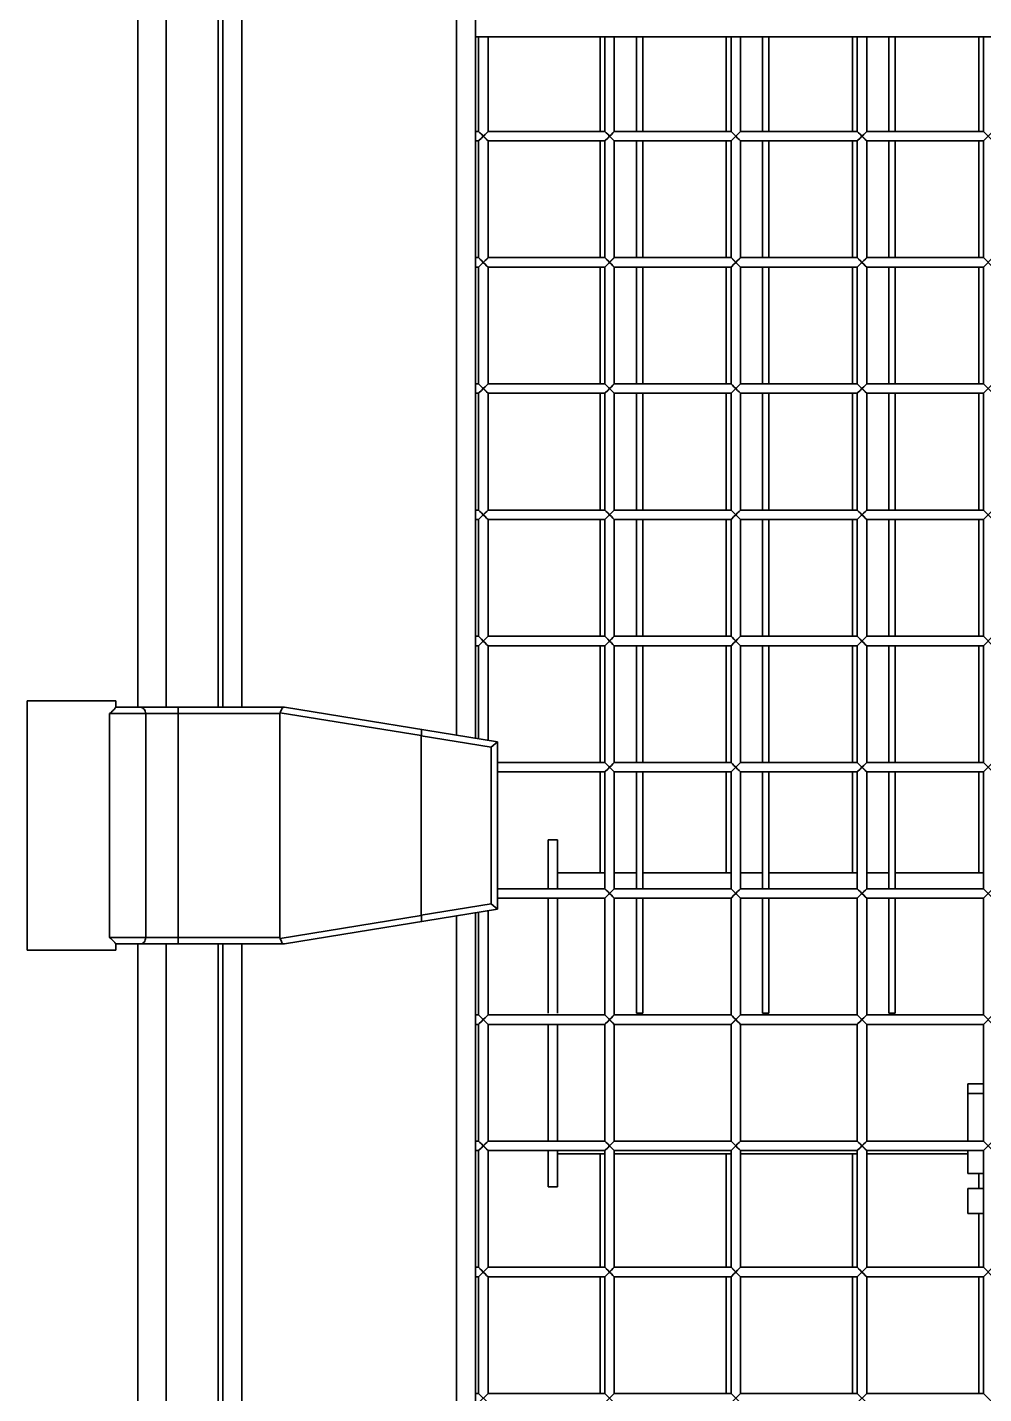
# Model space of a CAD drawing. Header units: millimetres. Extents: x 32496 to 166256, y 3504 to 23939.
# Drawn here: x 95244.8 to 95547.8, y 20818.4 to 21251.5 of the extents above; entities that cross this region are included whole.
import ezdxf

# ---------------------------------------------------------------- set-up
doc = ezdxf.new("R2010")
doc.units = ezdxf.units.MM
doc.layers.get('0').update_dxf_attribs({"lineweight": 35})

# ---------------------------------------------------------------- blocks, each defined once
blk = doc.blocks.new('8-1250')
at = {"linetype": 'Continuous'}
for p, q in [((-4582.13, -33733.17), (-4582.13, -33090.41)), ((-4683.13, -33724.29), (-4683.13, -33099.29)), ((-4674.13, -33724.29), (-4674.13, -33099.29)), ((-4657.63, -33099.29), (-4657.63, -33724.29)), ((-4656.13, -33724.29), (-4656.13, -33099.29)), ((-4650.13, -33099.29), (-4650.13, -33724.29)), ((-4576.13, -33511.79), (-4576.13, -33311.79)), ((-4576.13, -33511.79), (-4576.13, -33734.31)), ((-3950.13, -33511.79), (-4576.13, -33511.79)), ((-4575.13, -33511.79), (-4575.13, -33541.79)), ((-4572.13, -33511.79), (-4572.13, -33541.79)), ((-4536.63, -33511.79), (-4536.63, -33541.79)), ((-4535.13, -33511.79), (-4535.13, -33541.79)), ((-4532.13, -33511.79), (-4532.13, -33541.79)), ((-4525.13, -33541.79), (-4525.13, -33511.79)), ((-4523.13, -33541.79), (-4523.13, -33511.79)), ((-4496.63, -33511.79), (-4496.63, -33541.79)), ((-4495.13, -33511.79), (-4495.13, -33541.79)), ((-4492.13, -33511.79), (-4492.13, -33541.79)), ((-4485.13, -33541.79), (-4485.13, -33511.79)), ((-4483.13, -33541.79), (-4483.13, -33511.79)), ((-4456.63, -33511.79), (-4456.63, -33541.79)), ((-4455.13, -33511.79), (-4455.13, -33541.79)), ((-4452.13, -33511.79), (-4452.13, -33541.79)), ((-4445.13, -33541.79), (-4445.13, -33511.79)), ((-4443.13, -33541.79), (-4443.13, -33511.79)), ((-4416.63, -33511.79), (-4416.63, -33541.79)), ((-4415.13, -33511.79), (-4415.13, -33541.79)), ((-4576.13, -33541.79), (-4575.13, -33541.79)), ((-4575.13, -33544.79), (-4572.13, -33541.79)), ((-4572.13, -33544.79), (-4575.13, -33541.79)), ((-4575.01, -33544.67), (-4574.22, -33543.88)), ((-4574.22, -33543.88), (-4573.63, -33543.29)), ((-4572.13, -33541.79), (-4535.13, -33541.79)), ((-4535.13, -33544.79), (-4532.13, -33541.79)), ((-4532.13, -33544.79), (-4535.13, -33541.79)), ((-4535.01, -33544.67), (-4534.22, -33543.88)), ((-4534.22, -33543.88), (-4533.63, -33543.29)), ((-4532.13, -33541.79), (-4495.13, -33541.79)), ((-4495.13, -33544.79), (-4492.13, -33541.79)), ((-4492.13, -33544.79), (-4495.13, -33541.79)), ((-4495.01, -33544.67), (-4494.22, -33543.88)), ((-4494.22, -33543.88), (-4493.63, -33543.29)), ((-4492.13, -33541.79), (-4455.13, -33541.79)), ((-4455.13, -33544.79), (-4452.13, -33541.79)), ((-4452.13, -33544.79), (-4455.13, -33541.79)), ((-4455.01, -33544.67), (-4454.22, -33543.88)), ((-4454.22, -33543.88), (-4453.63, -33543.29)), ((-4452.13, -33541.79), (-4415.13, -33541.79)), ((-4415.13, -33544.79), (-4412.13, -33541.79)), ((-4412.13, -33544.79), (-4415.13, -33541.79)), ((-4576.13, -33544.79), (-4575.13, -33544.79)), ((-4575.13, -33544.79), (-4575.13, -33581.79)), ((-4572.13, -33544.79), (-4572.13, -33581.79)), ((-4572.13, -33544.79), (-4535.13, -33544.79)), ((-4536.63, -33544.79), (-4536.63, -33581.79)), ((-4535.13, -33544.79), (-4535.13, -33581.79)), ((-4532.13, -33544.79), (-4532.13, -33581.79)), ((-4532.13, -33544.79), (-4495.13, -33544.79)), ((-4525.13, -33581.79), (-4525.13, -33544.79)), ((-4523.13, -33581.79), (-4523.13, -33544.79)), ((-4496.63, -33544.79), (-4496.63, -33581.79)), ((-4495.13, -33544.79), (-4495.13, -33581.79)), ((-4492.13, -33544.79), (-4492.13, -33581.79)), ((-4492.13, -33544.79), (-4455.13, -33544.79)), ((-4485.13, -33581.79), (-4485.13, -33544.79)), ((-4483.13, -33581.79), (-4483.13, -33544.79)), ((-4456.63, -33544.79), (-4456.63, -33581.79)), ((-4455.13, -33544.79), (-4455.13, -33581.79)), ((-4452.13, -33544.79), (-4452.13, -33581.79)), ((-4452.13, -33544.79), (-4415.13, -33544.79)), ((-4445.13, -33581.79), (-4445.13, -33544.79)), ((-4443.13, -33581.79), (-4443.13, -33544.79)), ((-4416.63, -33544.79), (-4416.63, -33581.79)), ((-4415.13, -33544.79), (-4415.13, -33581.79)), ((-4576.13, -33581.79), (-4575.13, -33581.79)), ((-4575.13, -33584.79), (-4572.13, -33581.79)), ((-4572.13, -33584.79), (-4575.13, -33581.79)), ((-4574.22, -33583.88), (-4573.63, -33583.29)), ((-4572.13, -33581.79), (-4535.13, -33581.79)), ((-4535.13, -33584.79), (-4532.13, -33581.79)), ((-4532.13, -33584.79), (-4535.13, -33581.79)), ((-4534.22, -33583.88), (-4533.63, -33583.29)), ((-4532.13, -33581.79), (-4495.13, -33581.79)), ((-4495.13, -33584.79), (-4492.13, -33581.79)), ((-4492.13, -33584.79), (-4495.13, -33581.79)), ((-4494.22, -33583.88), (-4493.63, -33583.29)), ((-4492.13, -33581.79), (-4455.13, -33581.79)), ((-4455.13, -33584.79), (-4452.13, -33581.79)), ((-4452.13, -33584.79), (-4455.13, -33581.79)), ((-4454.22, -33583.88), (-4453.63, -33583.29)), ((-4452.13, -33581.79), (-4415.13, -33581.79)), ((-4415.13, -33584.79), (-4412.13, -33581.79)), ((-4412.13, -33584.79), (-4415.13, -33581.79)), ((-4576.13, -33584.79), (-4575.13, -33584.79)), ((-4575.13, -33584.79), (-4575.13, -33621.79)), ((-4575.01, -33584.67), (-4574.22, -33583.88)), ((-4572.13, -33584.79), (-4572.13, -33621.79)), ((-4572.13, -33584.79), (-4535.13, -33584.79)), ((-4536.63, -33584.79), (-4536.63, -33621.79)), ((-4535.13, -33584.79), (-4535.13, -33621.79)), ((-4535.01, -33584.67), (-4534.22, -33583.88)), ((-4532.13, -33584.79), (-4532.13, -33621.79)), ((-4532.13, -33584.79), (-4495.13, -33584.79)), ((-4525.13, -33621.79), (-4525.13, -33584.79)), ((-4523.13, -33621.79), (-4523.13, -33584.79)), ((-4496.63, -33584.79), (-4496.63, -33621.79)), ((-4495.13, -33584.79), (-4495.13, -33621.79)), ((-4495.01, -33584.67), (-4494.22, -33583.88)), ((-4492.13, -33584.79), (-4492.13, -33621.79)), ((-4492.13, -33584.79), (-4455.13, -33584.79)), ((-4485.13, -33621.79), (-4485.13, -33584.79)), ((-4483.13, -33621.79), (-4483.13, -33584.79)), ((-4456.63, -33584.79), (-4456.63, -33621.79)), ((-4455.13, -33584.79), (-4455.13, -33621.79)), ((-4455.01, -33584.67), (-4454.22, -33583.88)), ((-4452.13, -33584.79), (-4452.13, -33621.79)), ((-4452.13, -33584.79), (-4415.13, -33584.79)), ((-4445.13, -33621.79), (-4445.13, -33584.79)), ((-4443.13, -33621.79), (-4443.13, -33584.79)), ((-4416.63, -33584.79), (-4416.63, -33621.79)), ((-4415.13, -33584.79), (-4415.13, -33621.79)), ((-4576.13, -33621.79), (-4575.13, -33621.79)), ((-4572.13, -33624.79), (-4575.13, -33621.79)), ((-4575.13, -33624.79), (-4572.13, -33621.79)), ((-4572.13, -33621.79), (-4535.13, -33621.79)), ((-4535.13, -33624.79), (-4532.13, -33621.79)), ((-4532.13, -33624.79), (-4535.13, -33621.79)), ((-4532.13, -33621.79), (-4495.13, -33621.79)), ((-4495.13, -33624.79), (-4492.13, -33621.79)), ((-4492.13, -33624.79), (-4495.13, -33621.79)), ((-4492.13, -33621.79), (-4455.13, -33621.79)), ((-4455.13, -33624.79), (-4452.13, -33621.79)), ((-4452.13, -33624.79), (-4455.13, -33621.79)), ((-4452.13, -33621.79), (-4415.13, -33621.79)), ((-4415.13, -33624.79), (-4412.13, -33621.79)), ((-4412.13, -33624.79), (-4415.13, -33621.79)), ((-4576.13, -33624.79), (-4575.13, -33624.79)), ((-4575.13, -33624.79), (-4575.13, -33661.79)), ((-4575.01, -33624.67), (-4574.22, -33623.88)), ((-4574.22, -33623.88), (-4573.63, -33623.29)), ((-4572.13, -33624.79), (-4572.13, -33661.79)), ((-4572.13, -33624.79), (-4535.13, -33624.79)), ((-4536.63, -33624.79), (-4536.63, -33661.79)), ((-4535.13, -33624.79), (-4535.13, -33661.79)), ((-4535.01, -33624.67), (-4534.22, -33623.88)), ((-4534.22, -33623.88), (-4533.63, -33623.29)), ((-4532.13, -33624.79), (-4532.13, -33661.79)), ((-4532.13, -33624.79), (-4495.13, -33624.79)), ((-4525.13, -33661.79), (-4525.13, -33624.79)), ((-4523.13, -33661.79), (-4523.13, -33624.79)), ((-4496.63, -33624.79), (-4496.63, -33661.79)), ((-4495.13, -33624.79), (-4495.13, -33661.79)), ((-4495.01, -33624.67), (-4494.22, -33623.88)), ((-4494.22, -33623.88), (-4493.63, -33623.29)), ((-4492.13, -33624.79), (-4492.13, -33661.79)), ((-4492.13, -33624.79), (-4455.13, -33624.79)), ((-4485.13, -33661.79), (-4485.13, -33624.79)), ((-4483.13, -33661.79), (-4483.13, -33624.79)), ((-4456.63, -33624.79), (-4456.63, -33661.79)), ((-4455.13, -33624.79), (-4455.13, -33661.79)), ((-4455.01, -33624.67), (-4454.22, -33623.88)), ((-4454.22, -33623.88), (-4453.63, -33623.29)), ((-4452.13, -33624.79), (-4452.13, -33661.79)), ((-4452.13, -33624.79), (-4415.13, -33624.79)), ((-4445.13, -33661.79), (-4445.13, -33624.79)), ((-4443.13, -33661.79), (-4443.13, -33624.79)), ((-4416.63, -33624.79), (-4416.63, -33661.79)), ((-4415.13, -33624.79), (-4415.13, -33661.79)), ((-4576.13, -33661.79), (-4575.13, -33661.79)), ((-4576.13, -33664.79), (-4575.13, -33664.79)), ((-4572.13, -33664.79), (-4575.13, -33661.79)), ((-4575.13, -33664.79), (-4572.13, -33661.79)), ((-4575.13, -33664.79), (-4575.13, -33701.79)), ((-4575.01, -33664.67), (-4574.22, -33663.88)), ((-4574.22, -33663.88), (-4573.63, -33663.29)), ((-4572.13, -33661.79), (-4535.13, -33661.79)), ((-4572.13, -33664.79), (-4572.13, -33701.79)), ((-4572.13, -33664.79), (-4535.13, -33664.79)), ((-4536.63, -33664.79), (-4536.63, -33701.79)), ((-4532.13, -33664.79), (-4535.13, -33661.79)), ((-4535.13, -33664.79), (-4532.13, -33661.79)), ((-4535.13, -33664.79), (-4535.13, -33701.79)), ((-4535.01, -33664.67), (-4534.22, -33663.88)), ((-4534.22, -33663.88), (-4533.63, -33663.29)), ((-4532.13, -33661.79), (-4495.13, -33661.79)), ((-4532.13, -33664.79), (-4532.13, -33701.79)), ((-4532.13, -33664.79), (-4495.13, -33664.79)), ((-4525.13, -33701.79), (-4525.13, -33664.79)), ((-4523.13, -33701.79), (-4523.13, -33664.79)), ((-4496.63, -33664.79), (-4496.63, -33701.79)), ((-4495.13, -33664.79), (-4492.13, -33661.79)), ((-4492.13, -33664.79), (-4495.13, -33661.79)), ((-4495.13, -33664.79), (-4495.13, -33701.79)), ((-4495.01, -33664.67), (-4494.22, -33663.88)), ((-4494.22, -33663.88), (-4493.63, -33663.29)), ((-4492.13, -33661.79), (-4455.13, -33661.79)), ((-4492.13, -33664.79), (-4492.13, -33701.79)), ((-4492.13, -33664.79), (-4455.13, -33664.79)), ((-4485.13, -33701.79), (-4485.13, -33664.79)), ((-4483.13, -33701.79), (-4483.13, -33664.79)), ((-4456.63, -33664.79), (-4456.63, -33701.79)), ((-4455.13, -33664.79), (-4452.13, -33661.79)), ((-4452.13, -33664.79), (-4455.13, -33661.79)), ((-4455.13, -33664.79), (-4455.13, -33701.79)), ((-4455.01, -33664.67), (-4454.22, -33663.88)), ((-4454.22, -33663.88), (-4453.63, -33663.29)), ((-4452.13, -33661.79), (-4415.13, -33661.79)), ((-4452.13, -33664.79), (-4452.13, -33701.79)), ((-4452.13, -33664.79), (-4415.13, -33664.79)), ((-4445.13, -33701.79), (-4445.13, -33664.79)), ((-4443.13, -33701.79), (-4443.13, -33664.79)), ((-4416.63, -33664.79), (-4416.63, -33701.79)), ((-4415.13, -33664.79), (-4412.13, -33661.79)), ((-4412.13, -33664.79), (-4415.13, -33661.79)), ((-4415.13, -33664.79), (-4415.13, -33701.79)), ((-4576.13, -33701.79), (-4575.13, -33701.79)), ((-4576.13, -33704.79), (-4575.13, -33704.79)), ((-4572.13, -33704.79), (-4575.13, -33701.79)), ((-4575.13, -33704.79), (-4572.13, -33701.79)), ((-4575.13, -33704.79), (-4575.13, -33734.31)), ((-4575.01, -33704.67), (-4574.22, -33703.88)), ((-4574.22, -33703.88), (-4573.63, -33703.29)), ((-4572.13, -33701.79), (-4535.13, -33701.79)), ((-4572.13, -33704.79), (-4572.13, -33734.8)), ((-4572.13, -33704.79), (-4535.13, -33704.79)), ((-4536.63, -33704.79), (-4536.63, -33741.79)), ((-4532.13, -33704.79), (-4535.13, -33701.79)), ((-4535.13, -33704.79), (-4532.13, -33701.79)), ((-4535.13, -33704.79), (-4535.13, -33741.79)), ((-4535.01, -33704.67), (-4534.22, -33703.88)), ((-4534.22, -33703.88), (-4533.63, -33703.29)), ((-4532.13, -33701.79), (-4495.13, -33701.79)), ((-4532.13, -33704.79), (-4532.13, -33741.79)), ((-4532.13, -33704.79), (-4495.13, -33704.79)), ((-4525.13, -33741.79), (-4525.13, -33704.79)), ((-4523.13, -33741.79), (-4523.13, -33704.79)), ((-4496.63, -33704.79), (-4496.63, -33741.79)), ((-4492.13, -33704.79), (-4495.13, -33701.79)), ((-4495.13, -33704.79), (-4492.13, -33701.79)), ((-4495.13, -33704.79), (-4495.13, -33741.79)), ((-4495.01, -33704.67), (-4494.22, -33703.88)), ((-4494.22, -33703.88), (-4493.63, -33703.29)), ((-4492.13, -33701.79), (-4455.13, -33701.79)), ((-4492.13, -33704.79), (-4492.13, -33741.79)), ((-4492.13, -33704.79), (-4455.13, -33704.79)), ((-4485.13, -33741.79), (-4485.13, -33704.79)), ((-4483.13, -33741.79), (-4483.13, -33704.79)), ((-4456.63, -33704.79), (-4456.63, -33741.79)), ((-4455.13, -33704.79), (-4452.13, -33701.79)), ((-4452.13, -33704.79), (-4455.13, -33701.79)), ((-4455.13, -33704.79), (-4455.13, -33741.79)), ((-4455.01, -33704.67), (-4454.22, -33703.88)), ((-4454.22, -33703.88), (-4453.63, -33703.29)), ((-4452.13, -33701.79), (-4415.13, -33701.79)), ((-4452.13, -33704.79), (-4452.13, -33741.79)), ((-4452.13, -33704.79), (-4415.13, -33704.79)), ((-4445.13, -33741.79), (-4445.13, -33704.79)), ((-4443.13, -33741.79), (-4443.13, -33704.79)), ((-4416.63, -33704.79), (-4416.63, -33741.79)), ((-4412.13, -33704.79), (-4415.13, -33701.79)), ((-4415.13, -33704.79), (-4412.13, -33701.79)), ((-4415.13, -33704.79), (-4415.13, -33741.79)), ((-4718.13, -33801.29), (-4718.13, -33722.29)), ((-4690.13, -33722.29), (-4718.13, -33722.29)), ((-4692.1, -33726.29), (-4692.1, -33797.29)), ((-4638.13, -33726.29), (-4692.1, -33726.29)), ((-4690.13, -33724.29), (-4690.13, -33722.29)), ((-4690.13, -33724.29), (-4636.63, -33724.29)), ((-4680.62, -33797.29), (-4680.62, -33726.29)), ((-4670.3, -33724.29), (-4670.3, -33799.29)), ((-4638.13, -33726.29), (-4638.13, -33797.29)), ((-4638.05, -33726.01), (-4593.32, -33733.29)), ((-4636.63, -33724.29), (-4569.13, -33735.29)), ((-4593.33, -33733.37), (-4593.33, -33790.21)), ((-4593.33, -33733.37), (-4571.13, -33736.99)), ((-4569.13, -33735.29), (-4571.13, -33736.99)), ((-4571.13, -33786.59), (-4571.13, -33736.99)), ((-4569.13, -33735.29), (-4569.13, -33788.29)), ((-4569.13, -33741.79), (-4535.13, -33741.79)), ((-4532.13, -33744.79), (-4535.13, -33741.79)), ((-4535.13, -33744.79), (-4532.13, -33741.79)), ((-4534.22, -33743.88), (-4533.63, -33743.29)), ((-4532.13, -33741.79), (-4495.13, -33741.79)), ((-4492.13, -33744.79), (-4495.13, -33741.79)), ((-4495.13, -33744.79), (-4492.13, -33741.79)), ((-4494.22, -33743.88), (-4493.63, -33743.29)), ((-4492.13, -33741.79), (-4455.13, -33741.79)), ((-4452.13, -33744.79), (-4455.13, -33741.79)), ((-4455.13, -33744.79), (-4452.13, -33741.79)), ((-4454.22, -33743.88), (-4453.63, -33743.29)), ((-4452.13, -33741.79), (-4415.13, -33741.79)), ((-4412.13, -33744.79), (-4415.13, -33741.79)), ((-4415.13, -33744.79), (-4412.13, -33741.79)), ((-4569.13, -33744.79), (-4535.13, -33744.79)), ((-4536.63, -33744.79), (-4536.63, -33776.79)), ((-4535.13, -33744.79), (-4535.13, -33781.79)), ((-4535.01, -33744.67), (-4534.22, -33743.88)), ((-4532.13, -33744.79), (-4532.13, -33781.79)), ((-4532.13, -33744.79), (-4495.13, -33744.79)), ((-4525.13, -33781.79), (-4525.13, -33744.79)), ((-4523.13, -33781.79), (-4523.13, -33744.79)), ((-4496.63, -33744.79), (-4496.63, -33776.79)), ((-4495.13, -33744.79), (-4495.13, -33781.79)), ((-4495.01, -33744.67), (-4494.22, -33743.88)), ((-4492.13, -33744.79), (-4492.13, -33781.79)), ((-4492.13, -33744.79), (-4455.13, -33744.79)), ((-4485.13, -33781.79), (-4485.13, -33744.79)), ((-4483.13, -33781.79), (-4483.13, -33744.79)), ((-4456.63, -33744.79), (-4456.63, -33776.79)), ((-4455.13, -33744.79), (-4455.13, -33781.79)), ((-4455.01, -33744.67), (-4454.22, -33743.88)), ((-4452.13, -33744.79), (-4452.13, -33781.79)), ((-4452.13, -33744.79), (-4415.13, -33744.79)), ((-4445.13, -33781.79), (-4445.13, -33744.79)), ((-4443.13, -33781.79), (-4443.13, -33744.79)), ((-4416.63, -33744.79), (-4416.63, -33776.79)), ((-4415.13, -33744.79), (-4415.13, -33781.79)), ((-4553.13, -33766.29), (-4553.13, -33781.79)), ((-4550.13, -33766.29), (-4553.13, -33766.29)), ((-4550.13, -33781.79), (-4550.13, -33766.29)), ((-4535.13, -33776.79), (-4550.13, -33776.79)), ((-4525.13, -33776.79), (-4532.13, -33776.79)), ((-4495.13, -33776.79), (-4523.13, -33776.79)), ((-4485.13, -33776.79), (-4492.13, -33776.79)), ((-4455.13, -33776.79), (-4483.13, -33776.79)), ((-4445.13, -33776.79), (-4452.13, -33776.79)), ((-4415.13, -33776.79), (-4443.13, -33776.79)), ((-4569.13, -33781.79), (-4535.13, -33781.79)), ((-4532.13, -33784.79), (-4535.13, -33781.79)), ((-4535.13, -33784.79), (-4532.13, -33781.79)), ((-4532.13, -33781.79), (-4495.13, -33781.79)), ((-4492.13, -33784.79), (-4495.13, -33781.79)), ((-4495.13, -33784.79), (-4492.13, -33781.79)), ((-4492.13, -33781.79), (-4455.13, -33781.79)), ((-4452.13, -33784.79), (-4455.13, -33781.79)), ((-4455.13, -33784.79), (-4452.13, -33781.79)), ((-4452.13, -33781.79), (-4415.13, -33781.79)), ((-4412.13, -33784.79), (-4415.13, -33781.79)), ((-4415.13, -33784.79), (-4412.13, -33781.79)), ((-4571.13, -33786.59), (-4593.33, -33790.21)), ((-4569.13, -33788.29), (-4571.13, -33786.59)), ((-4569.13, -33784.79), (-4535.13, -33784.79)), ((-4553.13, -33784.79), (-4553.13, -33821.29)), ((-4550.13, -33821.29), (-4550.13, -33784.79)), ((-4535.13, -33784.79), (-4535.13, -33821.79)), ((-4535.01, -33784.67), (-4534.22, -33783.88)), ((-4534.22, -33783.88), (-4533.63, -33783.29)), ((-4532.13, -33784.79), (-4532.13, -33821.79)), ((-4532.13, -33784.79), (-4495.13, -33784.79)), ((-4525.13, -33821.29), (-4525.13, -33784.79)), ((-4523.13, -33821.29), (-4523.13, -33784.79)), ((-4495.13, -33784.79), (-4495.13, -33821.79)), ((-4495.01, -33784.67), (-4494.22, -33783.88)), ((-4494.22, -33783.88), (-4493.63, -33783.29)), ((-4492.13, -33784.79), (-4492.13, -33821.79)), ((-4492.13, -33784.79), (-4455.13, -33784.79)), ((-4485.13, -33821.29), (-4485.13, -33784.79)), ((-4483.13, -33821.29), (-4483.13, -33784.79)), ((-4455.13, -33784.79), (-4455.13, -33821.79)), ((-4455.01, -33784.67), (-4454.22, -33783.88)), ((-4454.22, -33783.88), (-4453.63, -33783.29)), ((-4452.13, -33784.79), (-4452.13, -33821.79)), ((-4452.13, -33784.79), (-4415.13, -33784.79)), ((-4445.13, -33821.29), (-4445.13, -33784.79)), ((-4443.13, -33821.29), (-4443.13, -33784.79)), ((-4415.13, -33784.79), (-4415.13, -33821.79)), ((-4593.32, -33790.28), (-4638.05, -33797.57)), ((-4636.63, -33799.29), (-4569.13, -33788.29)), ((-4582.13, -34433.17), (-4582.13, -33790.41)), ((-4576.13, -33789.43), (-4576.13, -34414.79)), ((-4575.13, -33789.27), (-4575.13, -33821.79)), ((-4572.13, -33788.78), (-4572.13, -33821.79)), ((-4692.1, -33797.29), (-4638.13, -33797.29)), ((-4690.13, -33799.29), (-4690.13, -33801.29)), ((-4690.13, -33799.29), (-4636.63, -33799.29)), ((-4683.13, -34424.29), (-4683.13, -33799.29)), ((-4674.13, -34424.29), (-4674.13, -33799.29)), ((-4657.63, -33799.29), (-4657.63, -34316.29)), ((-4656.13, -34424.29), (-4656.13, -33799.29)), ((-4650.13, -33799.29), (-4650.13, -34424.29)), ((-4718.13, -33801.29), (-4690.13, -33801.29)), ((-4576.13, -33821.79), (-4575.13, -33821.79)), ((-4572.13, -33824.79), (-4575.13, -33821.79)), ((-4575.13, -33824.79), (-4572.13, -33821.79)), ((-4572.13, -33821.79), (-4535.13, -33821.79)), ((-4532.13, -33824.79), (-4535.13, -33821.79)), ((-4535.13, -33824.79), (-4532.13, -33821.79)), ((-4532.13, -33821.79), (-4495.13, -33821.79)), ((-4523.13, -33821.29), (-4525.13, -33821.29)), ((-4492.13, -33824.79), (-4495.13, -33821.79)), ((-4495.13, -33824.79), (-4492.13, -33821.79)), ((-4492.13, -33821.79), (-4455.13, -33821.79)), ((-4483.13, -33821.29), (-4485.13, -33821.29)), ((-4452.13, -33824.79), (-4455.13, -33821.79)), ((-4455.13, -33824.79), (-4452.13, -33821.79)), ((-4452.13, -33821.79), (-4415.13, -33821.79)), ((-4443.13, -33821.29), (-4445.13, -33821.29)), ((-4412.13, -33824.79), (-4415.13, -33821.79)), ((-4415.13, -33824.79), (-4412.13, -33821.79)), ((-4576.13, -33824.79), (-4575.13, -33824.79)), ((-4575.13, -33824.79), (-4575.13, -33861.79)), ((-4575.01, -33824.67), (-4574.22, -33823.88)), ((-4574.22, -33823.88), (-4573.63, -33823.29)), ((-4572.13, -33824.79), (-4572.13, -33861.79)), ((-4572.13, -33824.79), (-4535.13, -33824.79)), ((-4553.13, -33824.79), (-4553.13, -33861.79)), ((-4550.13, -33861.79), (-4550.13, -33824.79)), ((-4535.13, -33824.79), (-4535.13, -33861.79)), ((-4535.01, -33824.67), (-4534.22, -33823.88)), ((-4534.22, -33823.88), (-4533.63, -33823.29)), ((-4532.13, -33824.79), (-4532.13, -33861.79)), ((-4532.13, -33824.79), (-4495.13, -33824.79)), ((-4495.13, -33824.79), (-4495.13, -33861.79)), ((-4495.01, -33824.67), (-4494.22, -33823.88)), ((-4494.22, -33823.88), (-4493.63, -33823.29)), ((-4492.13, -33824.79), (-4492.13, -33861.79)), ((-4492.13, -33824.79), (-4455.13, -33824.79)), ((-4455.13, -33824.79), (-4455.13, -33861.79)), ((-4455.01, -33824.67), (-4454.22, -33823.88)), ((-4454.22, -33823.88), (-4453.63, -33823.29)), ((-4452.13, -33824.79), (-4452.13, -33861.79)), ((-4452.13, -33824.79), (-4415.13, -33824.79)), ((-4415.13, -33824.79), (-4415.13, -33861.79)), ((-4420.13, -33843.69), (-4420.13, -33862.04)), ((-4415.13, -33843.69), (-4420.13, -33843.69)), ((-4420.13, -33846.69), (-4415.13, -33846.69)), ((-4576.13, -33861.79), (-4575.13, -33861.79)), ((-4576.13, -33864.79), (-4575.13, -33864.79)), ((-4572.13, -33864.79), (-4575.13, -33861.79)), ((-4575.13, -33864.79), (-4572.13, -33861.79)), ((-4575.13, -33864.79), (-4575.13, -33901.79)), ((-4575.01, -33864.67), (-4574.22, -33863.88)), ((-4574.22, -33863.88), (-4573.63, -33863.29)), ((-4572.13, -33861.79), (-4535.13, -33861.79)), ((-4572.13, -33864.79), (-4572.13, -33901.79)), ((-4572.13, -33864.79), (-4535.13, -33864.79)), ((-4553.13, -33864.79), (-4553.13, -33876.29)), ((-4550.13, -33876.29), (-4550.13, -33864.79)), ((-4532.13, -33864.79), (-4535.13, -33861.79)), ((-4535.13, -33864.79), (-4532.13, -33861.79)), ((-4535.13, -33864.79), (-4535.13, -33901.79)), ((-4535.01, -33864.67), (-4534.22, -33863.88)), ((-4534.22, -33863.88), (-4533.63, -33863.29)), ((-4532.13, -33861.79), (-4495.13, -33861.79)), ((-4532.13, -33864.79), (-4532.13, -33901.79)), ((-4532.13, -33864.79), (-4495.13, -33864.79)), ((-4492.13, -33864.79), (-4495.13, -33861.79)), ((-4495.13, -33864.79), (-4492.13, -33861.79)), ((-4495.13, -33864.79), (-4495.13, -33901.79)), ((-4495.01, -33864.67), (-4494.22, -33863.88)), ((-4494.22, -33863.88), (-4493.63, -33863.29)), ((-4492.13, -33861.79), (-4455.13, -33861.79)), ((-4492.13, -33864.79), (-4492.13, -33901.79)), ((-4492.13, -33864.79), (-4455.13, -33864.79)), ((-4452.13, -33864.79), (-4455.13, -33861.79)), ((-4455.13, -33864.79), (-4452.13, -33861.79)), ((-4455.13, -33864.79), (-4455.13, -33901.79)), ((-4455.01, -33864.67), (-4454.22, -33863.88)), ((-4454.22, -33863.88), (-4453.63, -33863.29)), ((-4452.13, -33861.79), (-4415.13, -33861.79)), ((-4452.13, -33864.79), (-4452.13, -33901.79)), ((-4452.13, -33864.79), (-4415.13, -33864.79)), ((-4420.13, -33864.79), (-4420.13, -33872.09)), ((-4412.13, -33864.79), (-4415.13, -33861.79)), ((-4415.13, -33864.79), (-4412.13, -33861.79)), ((-4415.13, -33864.79), (-4415.13, -33901.79)), ((-4535.13, -33865.79), (-4550.13, -33865.79)), ((-4536.63, -33865.79), (-4536.63, -33901.79)), ((-4495.13, -33865.79), (-4532.13, -33865.79)), ((-4496.63, -33865.79), (-4496.63, -33901.79)), ((-4455.13, -33865.79), (-4492.13, -33865.79)), ((-4456.63, -33865.79), (-4456.63, -33901.79)), ((-4420.13, -33865.79), (-4452.13, -33865.79)), ((-4420.13, -33872.09), (-4415.13, -33872.09)), ((-4416.63, -33872.09), (-4416.63, -33876.79)), ((-4550.13, -33876.29), (-4553.13, -33876.29)), ((-4420.13, -33876.79), (-4420.13, -33884.79)), ((-4415.13, -33876.79), (-4420.13, -33876.79)), ((-4420.13, -33884.79), (-4415.13, -33884.79)), ((-4416.63, -33884.79), (-4416.63, -33901.79)), ((-4576.13, -33901.79), (-4575.13, -33901.79)), ((-4572.13, -33904.79), (-4575.13, -33901.79)), ((-4575.13, -33904.79), (-4572.13, -33901.79)), ((-4575.01, -33904.67), (-4574.22, -33903.88)), ((-4574.22, -33903.88), (-4573.63, -33903.29)), ((-4572.13, -33901.79), (-4535.13, -33901.79)), ((-4532.13, -33904.79), (-4535.13, -33901.79)), ((-4535.13, -33904.79), (-4532.13, -33901.79)), ((-4535.01, -33904.67), (-4534.22, -33903.88)), ((-4534.22, -33903.88), (-4533.63, -33903.29)), ((-4532.13, -33901.79), (-4495.13, -33901.79)), ((-4492.13, -33904.79), (-4495.13, -33901.79)), ((-4495.13, -33904.79), (-4492.13, -33901.79)), ((-4495.01, -33904.67), (-4494.22, -33903.88)), ((-4494.22, -33903.88), (-4493.63, -33903.29)), ((-4492.13, -33901.79), (-4455.13, -33901.79)), ((-4452.13, -33904.79), (-4455.13, -33901.79)), ((-4455.13, -33904.79), (-4452.13, -33901.79)), ((-4455.01, -33904.67), (-4454.22, -33903.88)), ((-4454.22, -33903.88), (-4453.63, -33903.29)), ((-4452.13, -33901.79), (-4415.13, -33901.79)), ((-4412.13, -33904.79), (-4415.13, -33901.79)), ((-4415.13, -33904.79), (-4412.13, -33901.79)), ((-4576.13, -33904.79), (-4575.13, -33904.79)), ((-4575.13, -33904.79), (-4575.13, -33941.79)), ((-4572.13, -33904.79), (-4572.13, -33941.79)), ((-4572.13, -33904.79), (-4535.13, -33904.79)), ((-4536.63, -33904.79), (-4536.63, -33941.79)), ((-4535.13, -33904.79), (-4535.13, -33941.79)), ((-4532.13, -33904.79), (-4532.13, -33941.79)), ((-4532.13, -33904.79), (-4495.13, -33904.79)), ((-4496.63, -33904.79), (-4496.63, -33941.79)), ((-4495.13, -33904.79), (-4495.13, -33941.79)), ((-4492.13, -33904.79), (-4492.13, -33941.79)), ((-4492.13, -33904.79), (-4455.13, -33904.79)), ((-4456.63, -33904.79), (-4456.63, -33941.79)), ((-4455.13, -33904.79), (-4455.13, -33941.79)), ((-4452.13, -33904.79), (-4452.13, -33941.79)), ((-4452.13, -33904.79), (-4415.13, -33904.79)), ((-4416.63, -33904.79), (-4416.63, -33941.79)), ((-4415.13, -33904.79), (-4415.13, -33941.79)), ((-4576.13, -33941.79), (-4575.13, -33941.79)), ((-4572.13, -33944.79), (-4575.13, -33941.79)), ((-4575.13, -33944.79), (-4572.13, -33941.79)), ((-4572.13, -33941.79), (-4535.13, -33941.79)), ((-4532.13, -33944.79), (-4535.13, -33941.79)), ((-4535.13, -33944.79), (-4532.13, -33941.79)), ((-4532.13, -33941.79), (-4495.13, -33941.79)), ((-4492.13, -33944.79), (-4495.13, -33941.79)), ((-4495.13, -33944.79), (-4492.13, -33941.79)), ((-4492.13, -33941.79), (-4455.13, -33941.79)), ((-4452.13, -33944.79), (-4455.13, -33941.79)), ((-4455.13, -33944.79), (-4452.13, -33941.79)), ((-4452.13, -33941.79), (-4415.13, -33941.79)), ((-4412.13, -33944.79), (-4415.13, -33941.79))]:
    blk.add_line(p, q, dxfattribs=at)
for points in [[(-4573.63, -33543.29), (-4574.21, -33542.7), (-4574.69, -33542.23)], [(-4572.24, -33541.9), (-4572.56, -33542.22), (-4573.05, -33542.71), (-4573.63, -33543.29)], [(-4573.63, -33543.29), (-4573.04, -33543.88), (-4572.57, -33544.35), (-4572.13, -33544.79)], [(-4533.63, -33543.29), (-4534.21, -33542.7), (-4534.69, -33542.23)], [(-4532.24, -33541.9), (-4532.56, -33542.22), (-4533.05, -33542.71), (-4533.63, -33543.29)], [(-4533.63, -33543.29), (-4533.04, -33543.88), (-4532.57, -33544.35), (-4532.13, -33544.79)], [(-4493.63, -33543.29), (-4494.21, -33542.7), (-4494.69, -33542.23)], [(-4492.24, -33541.9), (-4492.56, -33542.22), (-4493.05, -33542.71), (-4493.63, -33543.29)], [(-4493.63, -33543.29), (-4493.04, -33543.88), (-4492.57, -33544.35), (-4492.13, -33544.79)], [(-4453.63, -33543.29), (-4454.21, -33542.7), (-4454.69, -33542.23)], [(-4452.24, -33541.9), (-4452.56, -33542.22), (-4453.05, -33542.71), (-4453.63, -33543.29)], [(-4453.63, -33543.29), (-4453.04, -33543.88), (-4452.57, -33544.35), (-4452.13, -33544.79)], [(-4573.63, -33583.29), (-4574.21, -33582.7), (-4574.69, -33582.23)], [(-4572.24, -33581.9), (-4572.56, -33582.22), (-4573.05, -33582.71), (-4573.63, -33583.29)], [(-4573.63, -33583.29), (-4573.04, -33583.88), (-4572.57, -33584.35), (-4572.13, -33584.79)], [(-4533.63, -33583.29), (-4534.21, -33582.7), (-4534.69, -33582.23)], [(-4532.24, -33581.9), (-4532.56, -33582.22), (-4533.05, -33582.71), (-4533.63, -33583.29)], [(-4533.63, -33583.29), (-4533.04, -33583.88), (-4532.57, -33584.35), (-4532.13, -33584.79)], [(-4493.63, -33583.29), (-4494.21, -33582.7), (-4494.69, -33582.23)], [(-4492.24, -33581.9), (-4492.56, -33582.22), (-4493.05, -33582.71), (-4493.63, -33583.29)], [(-4493.63, -33583.29), (-4493.04, -33583.88), (-4492.57, -33584.35), (-4492.13, -33584.79)], [(-4453.63, -33583.29), (-4454.21, -33582.7), (-4454.69, -33582.23)], [(-4452.24, -33581.9), (-4452.56, -33582.22), (-4453.05, -33582.71), (-4453.63, -33583.29)], [(-4453.63, -33583.29), (-4453.04, -33583.88), (-4452.57, -33584.35), (-4452.13, -33584.79)], [(-4573.63, -33623.29), (-4574.21, -33622.7), (-4574.69, -33622.23)], [(-4572.24, -33621.9), (-4572.56, -33622.22), (-4573.05, -33622.71), (-4573.63, -33623.29)], [(-4533.63, -33623.29), (-4534.21, -33622.7), (-4534.69, -33622.23)], [(-4532.24, -33621.9), (-4532.56, -33622.22), (-4533.05, -33622.71), (-4533.63, -33623.29)], [(-4493.63, -33623.29), (-4494.21, -33622.7), (-4494.69, -33622.23)], [(-4492.24, -33621.9), (-4492.56, -33622.22), (-4493.05, -33622.71), (-4493.63, -33623.29)], [(-4453.63, -33623.29), (-4454.21, -33622.7), (-4454.69, -33622.23)], [(-4452.24, -33621.9), (-4452.56, -33622.22), (-4453.05, -33622.71), (-4453.63, -33623.29)], [(-4573.63, -33623.29), (-4573.04, -33623.88), (-4572.57, -33624.35), (-4572.13, -33624.79)], [(-4533.63, -33623.29), (-4533.04, -33623.88), (-4532.57, -33624.35), (-4532.13, -33624.79)], [(-4493.63, -33623.29), (-4493.04, -33623.88), (-4492.57, -33624.35), (-4492.13, -33624.79)], [(-4453.63, -33623.29), (-4453.04, -33623.88), (-4452.57, -33624.35), (-4452.13, -33624.79)], [(-4573.63, -33663.29), (-4574.21, -33662.7), (-4574.69, -33662.23)], [(-4572.24, -33661.9), (-4572.56, -33662.22), (-4573.05, -33662.71), (-4573.63, -33663.29)], [(-4573.63, -33663.29), (-4573.04, -33663.88), (-4572.57, -33664.35), (-4572.13, -33664.79)], [(-4533.63, -33663.29), (-4534.21, -33662.7), (-4534.69, -33662.23)], [(-4532.24, -33661.9), (-4532.56, -33662.22), (-4533.05, -33662.71), (-4533.63, -33663.29)], [(-4533.63, -33663.29), (-4533.04, -33663.88), (-4532.57, -33664.35), (-4532.13, -33664.79)], [(-4493.63, -33663.29), (-4494.21, -33662.7), (-4494.69, -33662.23)], [(-4492.24, -33661.9), (-4492.56, -33662.22), (-4493.05, -33662.71), (-4493.63, -33663.29)], [(-4493.63, -33663.29), (-4493.04, -33663.88), (-4492.57, -33664.35), (-4492.13, -33664.79)], [(-4453.63, -33663.29), (-4454.21, -33662.7), (-4454.69, -33662.23)], [(-4452.24, -33661.9), (-4452.56, -33662.22), (-4453.05, -33662.71), (-4453.63, -33663.29)], [(-4453.63, -33663.29), (-4453.04, -33663.88), (-4452.57, -33664.35), (-4452.13, -33664.79)], [(-4573.63, -33703.29), (-4574.21, -33702.7), (-4574.69, -33702.23)], [(-4572.24, -33701.9), (-4572.56, -33702.22), (-4573.05, -33702.71), (-4573.63, -33703.29)], [(-4573.63, -33703.29), (-4573.04, -33703.88), (-4572.57, -33704.35), (-4572.13, -33704.79)], [(-4533.63, -33703.29), (-4534.21, -33702.7), (-4534.69, -33702.23)], [(-4532.24, -33701.9), (-4532.56, -33702.22), (-4533.05, -33702.71), (-4533.63, -33703.29)], [(-4533.63, -33703.29), (-4533.04, -33703.88), (-4532.57, -33704.35), (-4532.13, -33704.79)], [(-4493.63, -33703.29), (-4494.21, -33702.7), (-4494.69, -33702.23)], [(-4492.24, -33701.9), (-4492.56, -33702.22), (-4493.05, -33702.71), (-4493.63, -33703.29)], [(-4493.63, -33703.29), (-4493.04, -33703.88), (-4492.57, -33704.35), (-4492.13, -33704.79)], [(-4453.63, -33703.29), (-4454.21, -33702.7), (-4454.69, -33702.23)], [(-4452.24, -33701.9), (-4452.56, -33702.22), (-4453.05, -33702.71), (-4453.63, -33703.29)], [(-4453.63, -33703.29), (-4453.04, -33703.88), (-4452.57, -33704.35), (-4452.13, -33704.79)], [(-4533.63, -33743.29), (-4534.21, -33742.7), (-4534.69, -33742.23)], [(-4532.24, -33741.9), (-4532.56, -33742.22), (-4533.05, -33742.71), (-4533.63, -33743.29)], [(-4533.63, -33743.29), (-4533.04, -33743.88), (-4532.57, -33744.35), (-4532.13, -33744.79)], [(-4493.63, -33743.29), (-4494.21, -33742.7), (-4494.69, -33742.23)], [(-4492.24, -33741.9), (-4492.56, -33742.22), (-4493.05, -33742.71), (-4493.63, -33743.29)], [(-4493.63, -33743.29), (-4493.04, -33743.88), (-4492.57, -33744.35), (-4492.13, -33744.79)], [(-4453.63, -33743.29), (-4454.21, -33742.7), (-4454.69, -33742.23)], [(-4452.24, -33741.9), (-4452.56, -33742.22), (-4453.05, -33742.71), (-4453.63, -33743.29)], [(-4453.63, -33743.29), (-4453.04, -33743.88), (-4452.57, -33744.35), (-4452.13, -33744.79)], [(-4533.63, -33783.29), (-4534.21, -33782.7), (-4534.69, -33782.23)], [(-4532.24, -33781.9), (-4532.56, -33782.22), (-4533.05, -33782.71), (-4533.63, -33783.29)], [(-4493.63, -33783.29), (-4494.21, -33782.7), (-4494.69, -33782.23)], [(-4492.24, -33781.9), (-4492.56, -33782.22), (-4493.05, -33782.71), (-4493.63, -33783.29)], [(-4453.63, -33783.29), (-4454.21, -33782.7), (-4454.69, -33782.23)], [(-4452.24, -33781.9), (-4452.56, -33782.22), (-4453.05, -33782.71), (-4453.63, -33783.29)], [(-4533.63, -33783.29), (-4533.04, -33783.88), (-4532.57, -33784.35), (-4532.13, -33784.79)], [(-4493.63, -33783.29), (-4493.04, -33783.88), (-4492.57, -33784.35), (-4492.13, -33784.79)], [(-4453.63, -33783.29), (-4453.04, -33783.88), (-4452.57, -33784.35), (-4452.13, -33784.79)], [(-4573.63, -33823.29), (-4574.21, -33822.7), (-4574.69, -33822.23)], [(-4572.24, -33821.9), (-4572.56, -33822.22), (-4573.05, -33822.71), (-4573.63, -33823.29)], [(-4573.63, -33823.29), (-4573.04, -33823.88), (-4572.57, -33824.35), (-4572.13, -33824.79)], [(-4533.63, -33823.29), (-4534.21, -33822.7), (-4534.69, -33822.23)], [(-4532.24, -33821.9), (-4532.56, -33822.22), (-4533.05, -33822.71), (-4533.63, -33823.29)], [(-4533.63, -33823.29), (-4533.04, -33823.88), (-4532.57, -33824.35), (-4532.13, -33824.79)], [(-4493.63, -33823.29), (-4494.21, -33822.7), (-4494.69, -33822.23)], [(-4492.24, -33821.9), (-4492.56, -33822.22), (-4493.05, -33822.71), (-4493.63, -33823.29)], [(-4493.63, -33823.29), (-4493.04, -33823.88), (-4492.57, -33824.35), (-4492.13, -33824.79)], [(-4453.63, -33823.29), (-4454.21, -33822.7), (-4454.69, -33822.23)], [(-4452.24, -33821.9), (-4452.56, -33822.22), (-4453.05, -33822.71), (-4453.63, -33823.29)], [(-4453.63, -33823.29), (-4453.04, -33823.88), (-4452.57, -33824.35), (-4452.13, -33824.79)], [(-4573.63, -33863.29), (-4574.21, -33862.7), (-4574.69, -33862.23)], [(-4572.24, -33861.9), (-4572.56, -33862.22), (-4573.05, -33862.71), (-4573.63, -33863.29)], [(-4573.63, -33863.29), (-4573.04, -33863.88), (-4572.57, -33864.35), (-4572.13, -33864.79)], [(-4533.63, -33863.29), (-4534.21, -33862.7), (-4534.69, -33862.23)], [(-4532.24, -33861.9), (-4532.56, -33862.22), (-4533.05, -33862.71), (-4533.63, -33863.29)], [(-4533.63, -33863.29), (-4533.04, -33863.88), (-4532.57, -33864.35), (-4532.13, -33864.79)], [(-4493.63, -33863.29), (-4494.21, -33862.7), (-4494.69, -33862.23)], [(-4492.24, -33861.9), (-4492.56, -33862.22), (-4493.05, -33862.71), (-4493.63, -33863.29)], [(-4493.63, -33863.29), (-4493.04, -33863.88), (-4492.57, -33864.35), (-4492.13, -33864.79)], [(-4453.63, -33863.29), (-4454.21, -33862.7), (-4454.69, -33862.23)], [(-4452.24, -33861.9), (-4452.56, -33862.22), (-4453.05, -33862.71), (-4453.63, -33863.29)], [(-4453.63, -33863.29), (-4453.04, -33863.88), (-4452.57, -33864.35), (-4452.13, -33864.79)], [(-4573.63, -33903.29), (-4574.21, -33902.7), (-4574.69, -33902.23)], [(-4572.24, -33901.9), (-4572.56, -33902.22), (-4573.05, -33902.71), (-4573.63, -33903.29)], [(-4573.63, -33903.29), (-4573.04, -33903.88), (-4572.57, -33904.35), (-4572.13, -33904.79)], [(-4533.63, -33903.29), (-4534.21, -33902.7), (-4534.69, -33902.23)], [(-4532.24, -33901.9), (-4532.56, -33902.22), (-4533.05, -33902.71), (-4533.63, -33903.29)], [(-4533.63, -33903.29), (-4533.04, -33903.88), (-4532.57, -33904.35), (-4532.13, -33904.79)], [(-4493.63, -33903.29), (-4494.21, -33902.7), (-4494.69, -33902.23)], [(-4492.24, -33901.9), (-4492.56, -33902.22), (-4493.05, -33902.71), (-4493.63, -33903.29)], [(-4493.63, -33903.29), (-4493.04, -33903.88), (-4492.57, -33904.35), (-4492.13, -33904.79)], [(-4453.63, -33903.29), (-4454.21, -33902.7), (-4454.69, -33902.23)], [(-4452.24, -33901.9), (-4452.56, -33902.22), (-4453.05, -33902.71), (-4453.63, -33903.29)], [(-4453.63, -33903.29), (-4453.04, -33903.88), (-4452.57, -33904.35), (-4452.13, -33904.79)]]:
    blk.add_lwpolyline(points, dxfattribs=at)
for centre, major_axis, ratio, start_param, end_param in [((-4629.98, -33726.29), (8.15, 0), 0.245536, 2.999882, 3.141593), ((-4585.18, -33734.7), (8.14, -1.41), 0.241938, -3.138028, -3.099665), ((-4585.18, -33788.88), (8.14, 1.41), 0.241938, 3.099665, 3.138028), ((-4629.98, -33797.29), (8.15, 0), 0.245536, -3.141593, -2.999882)]:
    blk.add_ellipse(centre, major_axis=major_axis, ratio=ratio, start_param=start_param, end_param=end_param, dxfattribs=at)
for points, knots in [([(-4692.1, -33726.29), (-4691.95, -33726.18), (-4691.66, -33725.96), (-4691.27, -33725.62), (-4690.94, -33725.3), (-4690.66, -33725.01), (-4690.47, -33724.78), (-4690.34, -33724.61), (-4690.27, -33724.51), (-4690.21, -33724.43), (-4690.17, -33724.37), (-4690.15, -33724.33), (-4690.14, -33724.31), (-4690.13, -33724.3), (-4690.13, -33724.29), (-4690.13, -33724.29)], [0, 0, 0, 0, 0.198275, 0.380694, 0.545565, 0.690776, 0.813479, 0.865244, 0.909841, 0.946555, 0.974535, 0.984937, 0.992762, 0.997839, 1, 1, 1, 1]), ([(-4680.62, -33726.29), (-4680.62, -33726.03), (-4680.7, -33725.52), (-4681.07, -33724.86), (-4681.64, -33724.4), (-4682.11, -33724.29), (-4682.34, -33724.29)], [0, 0, 0, 0, 0.267215, 0.524636, 0.767656, 1, 1, 1, 1]), ([(-4636.77, -33724.29), (-4636.84, -33724.29), (-4636.98, -33724.3), (-4637.17, -33724.4), (-4637.32, -33724.56), (-4637.5, -33724.88), (-4637.72, -33725.38), (-4637.92, -33725.79), (-4638.05, -33726.01)], [0, 0, 0, 0, 0.095491, 0.181572, 0.27513, 0.386659, 0.667027, 1, 1, 1, 1]), ([(-4593.25, -33731.36), (-4593.23, -33731.36), (-4593.21, -33731.4), (-4593.19, -33731.45), (-4593.18, -33731.55), (-4593.17, -33731.71), (-4593.17, -33732.06), (-4593.22, -33732.6), (-4593.28, -33733.05), (-4593.32, -33733.29)], [0, 0, 0, 0, 0.029584, 0.055175, 0.088913, 0.180604, 0.302705, 0.62104, 1, 1, 1, 1]), ([(-4593.25, -33792.22), (-4593.23, -33792.22), (-4593.21, -33792.18), (-4593.19, -33792.12), (-4593.18, -33792.03), (-4593.17, -33791.86), (-4593.17, -33791.52), (-4593.22, -33790.98), (-4593.28, -33790.53), (-4593.32, -33790.28)], [0, 0, 0, 0, 0.029584, 0.055174, 0.088913, 0.180604, 0.302705, 0.62104, 1, 1, 1, 1]), ([(-4690.13, -33799.29), (-4690.13, -33799.29), (-4690.13, -33799.28), (-4690.14, -33799.27), (-4690.15, -33799.25), (-4690.17, -33799.21), (-4690.21, -33799.15), (-4690.27, -33799.07), (-4690.34, -33798.97), (-4690.47, -33798.8), (-4690.66, -33798.57), (-4690.94, -33798.28), (-4691.27, -33797.96), (-4691.66, -33797.62), (-4691.95, -33797.4), (-4692.1, -33797.29)], [0, 0, 0, 0, 0.002161, 0.007238, 0.015063, 0.025465, 0.053445, 0.090159, 0.134756, 0.186521, 0.309224, 0.454435, 0.619306, 0.801725, 1, 1, 1, 1]), ([(-4682.34, -33799.29), (-4682.11, -33799.29), (-4681.64, -33799.18), (-4681.07, -33798.72), (-4680.7, -33798.06), (-4680.62, -33797.55), (-4680.62, -33797.29)], [0, 0, 0, 0, 0.232344, 0.475364, 0.732785, 1, 1, 1, 1]), ([(-4638.05, -33797.57), (-4637.92, -33797.79), (-4637.72, -33798.2), (-4637.5, -33798.7), (-4637.32, -33799.01), (-4637.17, -33799.18), (-4636.98, -33799.28), (-4636.84, -33799.29), (-4636.77, -33799.29)], [0, 0, 0, 0, 0.332942, 0.613322, 0.724857, 0.81841, 0.904497, 1, 1, 1, 1])]:
    blk.add_open_spline(points, degree=3, knots=knots, dxfattribs=at)

msp = doc.modelspace()

# ---------------------------------------------------------------- block references
at = {"color": 6}
msp.add_blockref('8-1250', (99962.893, 54760.291), dxfattribs=at)

doc.saveas('drawing.dxf')
